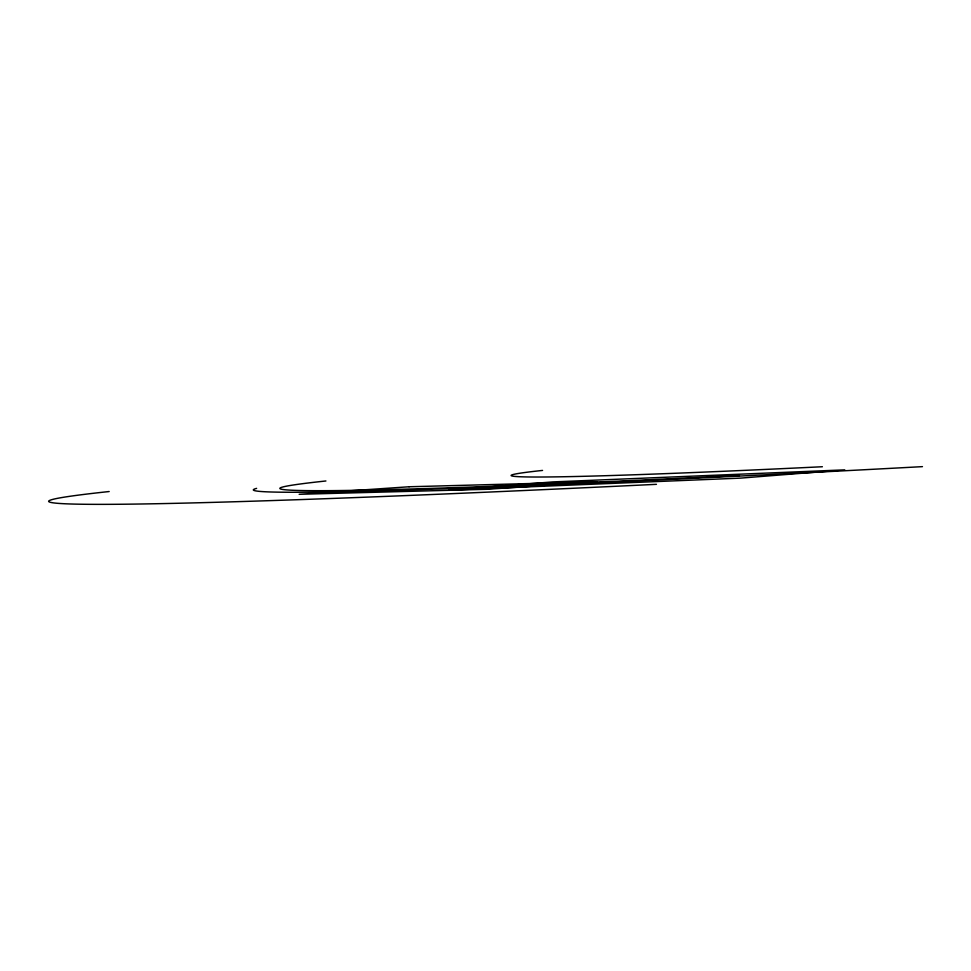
<?xml version="1.0" encoding="UTF-8"?>
<svg xmlns="http://www.w3.org/2000/svg" width="971" height="971" viewBox="0 0 971 971"><rect width="100%" height="100%" fill="white"/><g stroke="black" fill="none" stroke-linecap="round" stroke-linejoin="round"><path stroke-width="1.46" d="M822.388 466.735A481.215 9.237 -3.2 0 1 542.558 470.425M656.445 484.323A944.455 18.133 -3.2 0 1 109.177 491.532M922.45 466.638A739.174 14.189 -3.2 0 1 256.623 488.364M739.441 475.523A712.714 13.679 -3.2 0 1 325.916 480.973M448.699 490.124L740.436 478.133L844.782 469.867L552.936 481.895L448.699 490.124M409.07 486.762L299.141 494.3L487.041 489.287L596.983 481.75L409.07 486.762"/></g></svg>
